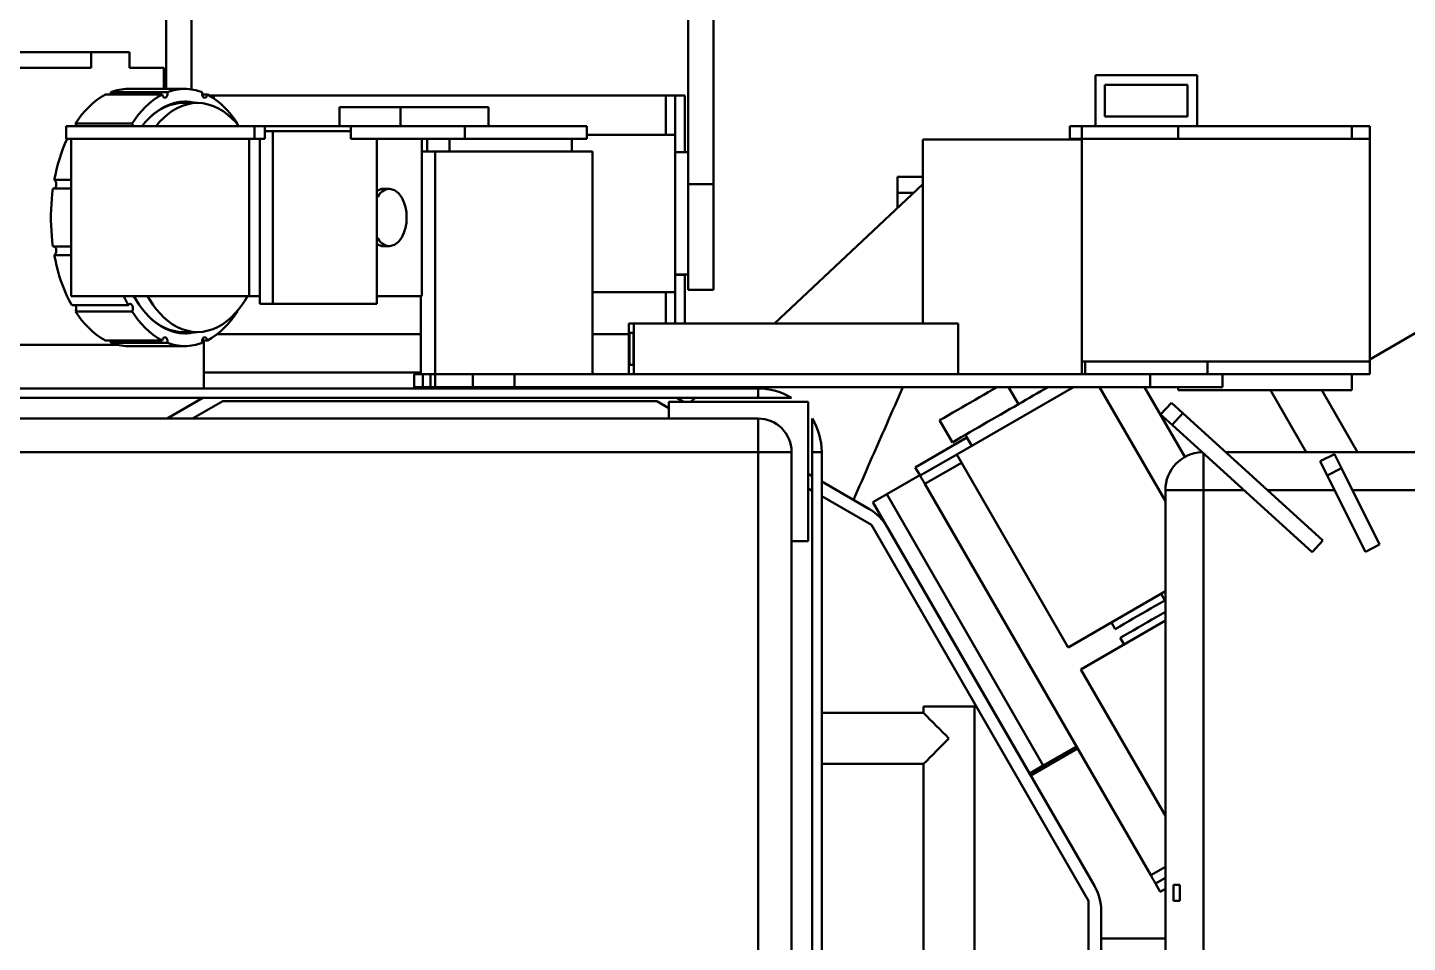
# Model space of a CAD drawing. Header units: millimetres. Extents: x 200 to 4150, y 50 to 2967.
# Drawn here: x 540.7 to 757.5, y 1899 to 2042.7 of the extents above; entities that cross this region are included whole.
import ezdxf

# ---------------------------------------------------------------- set-up
doc = ezdxf.new("R2010")
doc.units = ezdxf.units.MM
doc.header["$LTSCALE"] = 10
doc.layers.add('КОНТУР', color=7, linetype='Continuous', lineweight=50)

msp = doc.modelspace()

# ---------------------------------------------------------------- linework, layer by layer
at = {"layer": 'КОНТУР'}
for p, q in [((562.49, 2033.05), (562.49, 2092.51)), ((566.49, 2032.97), (566.49, 2092.51)), ((644.49, 2018.08), (644.49, 2092.51)), ((648.49, 2018.08), (648.49, 2092.51)), ((550.71, 2038.85), (529.91, 2038.85)), ((550.71, 2036.35), (550.71, 2038.85)), ((550.71, 2038.85), (556.71, 2038.85)), ((556.71, 2036.35), (556.71, 2038.85)), ((534.33, 2036.35), (550.71, 2036.35)), ((556.71, 2036.35), (562.13, 2036.35)), ((562.13, 2033.05), (562.13, 2036.35)), ((708.49, 2027.21), (708.49, 2035.21)), ((724.49, 2035.21), (708.49, 2035.21)), ((722.99, 2033.71), (709.99, 2033.71)), ((709.99, 2033.71), (709.99, 2028.71)), ((722.99, 2033.71), (722.99, 2028.71)), ((724.49, 2027.21), (724.49, 2035.21)), ((561.87, 2032.17), (552.97, 2032.17)), ((562.69, 2032.53), (553.78, 2032.53)), ((565.41, 2033.05), (556.51, 2033.05)), ((568.96, 2032.17), (568.15, 2032.17)), ((569.99, 2032), (640.99, 2032)), ((569.99, 2031.56), (569.99, 2032)), ((640.99, 2025.86), (640.99, 2032)), ((642.49, 2032), (643.99, 2032)), ((642.49, 2025.86), (642.49, 2032)), ((643.99, 2023.14), (643.99, 2032)), ((567.41, 2030.85), (565.17, 2030.85)), ((589.71, 2027.21), (589.71, 2030.21)), ((599.31, 2030.21), (589.71, 2030.21)), ((599.31, 2030.21), (613.11, 2030.21)), ((599.31, 2027.21), (599.31, 2030.21)), ((613.11, 2027.21), (613.11, 2030.21)), ((576.35, 2027.21), (546.75, 2027.21)), ((546.75, 2027.21), (546.75, 2025.21)), ((557.15, 2027.62), (548.24, 2027.62)), ((577.97, 2027.21), (576.35, 2027.21)), ((576.35, 2027.21), (576.35, 2025.21)), ((577.97, 2027.21), (589.33, 2027.21)), ((577.97, 2027.21), (577.97, 2025.21)), ((589.71, 2027.21), (589.33, 2027.21)), ((591.49, 2027.21), (589.71, 2027.21)), ((591.49, 2027.21), (609.41, 2027.21)), ((591.49, 2027.21), (591.49, 2025.21)), ((609.41, 2027.21), (609.41, 2025.21)), ((628.61, 2025.21), (628.61, 2027.21)), ((704.49, 2027.21), (704.49, 2025.21)), ((721.49, 2027.21), (706.38, 2027.21)), ((706.38, 2027.21), (706.38, 2025.21)), ((722.99, 2028.71), (709.99, 2028.71)), ((748.79, 2027.21), (721.49, 2027.21)), ((721.49, 2025.21), (721.49, 2027.21)), ((751.6, 2027.21), (748.79, 2027.21)), ((748.79, 2025.21), (748.79, 2027.21)), ((751.6, 2027.21), (751.6, 2025.21)), ((576.35, 2025.21), (546.75, 2025.21)), ((547.55, 2025.21), (547.55, 2000.49)), ((575.55, 2025.21), (547.55, 2025.21)), ((575.55, 2025.21), (575.55, 2000.49)), ((577.97, 2025.21), (576.35, 2025.21)), ((577.23, 1999.3), (577.23, 2025.21)), ((579.23, 2026.4), (577.97, 2026.4)), ((579.23, 2026.4), (591.49, 2026.4)), ((579.23, 1999.3), (579.23, 2026.4)), ((591.49, 2025.21), (609.41, 2025.21)), ((595.61, 1999.3), (595.61, 2025.21)), ((602.68, 2025.21), (602.68, 2000.49)), ((603.49, 2023.21), (603.49, 2025.21)), ((607.01, 2023.21), (607.01, 2025.21)), ((626.21, 2023.21), (626.21, 2025.21)), ((628.61, 2025.86), (642.49, 2025.86)), ((642.49, 2025.86), (642.49, 2001.14)), ((681.38, 1996.21), (681.38, 2025.11)), ((706.38, 2025.11), (681.38, 2025.11)), ((721.49, 2025.21), (706.38, 2025.21)), ((706.38, 2025.21), (706.38, 1990.21)), ((706.38, 2025.21), (721.49, 2025.21)), ((748.79, 2025.21), (721.49, 2025.21)), ((751.6, 2025.21), (748.79, 2025.21)), ((748.79, 2025.21), (751.6, 2025.21)), ((751.6, 2025.21), (751.6, 1990.21)), ((604.77, 2023.21), (602.68, 2023.21)), ((604.77, 2023.21), (629.46, 2023.21)), ((604.77, 1988.21), (604.77, 2023.21)), ((629.46, 1988.21), (629.46, 2023.21)), ((643.99, 2023.14), (642.49, 2023.14)), ((642.49, 2023.1), (644.49, 2023.1)), ((547.55, 2018.75), (544.91, 2018.75)), ((677.38, 2016.71), (677.38, 2019.26)), ((677.38, 2019.26), (681.38, 2019.26)), ((547.55, 2017.4), (544.7, 2017.4)), ((597.57, 2017.35), (596.61, 2017.35)), ((644.49, 2018.08), (648.49, 2018.08)), ((658.07, 1996.21), (681.38, 2018.07)), ((677.38, 2016.71), (679.93, 2016.71)), ((677.38, 2014.32), (677.38, 2016.71)), ((547.55, 2008.3), (544.7, 2008.3)), ((597.57, 2008.35), (596.61, 2008.35)), ((783.03, 2008.71), (751.6, 1990.56)), ((547.55, 2006.95), (544.91, 2006.95)), ((642.49, 2003.9), (644.49, 2003.9)), ((643.99, 2003.86), (642.49, 2003.86)), ((643.99, 1996.21), (643.99, 2003.86)), ((648.49, 2001.5), (644.49, 2001.5)), ((575.55, 2000.49), (547.55, 2000.49)), ((556.55, 1999.07), (547.64, 1999.07)), ((577.23, 2000.49), (575.55, 2000.49)), ((579.23, 1999.3), (577.23, 1999.3)), ((579.23, 1999.3), (595.61, 1999.3)), ((602.68, 2000.49), (595.61, 2000.49)), ((602.52, 1988.21), (602.52, 2000.49)), ((629.46, 2001.14), (642.49, 2001.14)), ((640.99, 1996.21), (640.99, 2001.14)), ((642.49, 1996.21), (642.49, 2001.14)), ((557.15, 1998.08), (548.24, 1998.08)), ((567.41, 1994.85), (565.17, 1994.85)), ((635.19, 1988.21), (635.19, 1996.21)), ((635.99, 1996.21), (635.19, 1996.21)), ((635.92, 1994.71), (635.27, 1994.71)), ((635.92, 1994.71), (635.27, 1994.71)), ((635.27, 1994.71), (635.27, 1989.71)), ((635.92, 1994.71), (635.92, 1989.71)), ((686.93, 1996.21), (635.99, 1996.21)), ((635.99, 1988.21), (635.99, 1996.21)), ((686.93, 1988.21), (686.93, 1996.21)), ((534.33, 1992.85), (554.8, 1992.85)), ((561.87, 1993.53), (552.97, 1993.53)), ((562.69, 1993.17), (553.78, 1993.17)), ((565.41, 1992.65), (556.51, 1992.65)), ((568.96, 1993.53), (568.15, 1993.53)), ((568.38, 1988.5), (568.38, 1993.53)), ((570.48, 1994.5), (602.52, 1994.5)), ((629.46, 1994.5), (635.19, 1994.5)), ((568.38, 1986), (568.38, 1988.5)), ((602.52, 1988.5), (568.38, 1988.5)), ((602.83, 1988.21), (601.47, 1988.21)), ((601.47, 1986.21), (601.47, 1988.21)), ((604.02, 1988.21), (602.83, 1988.21)), ((602.83, 1986.21), (602.83, 1988.21)), ((604.77, 1988.21), (604.02, 1988.21)), ((604.02, 1986.21), (604.02, 1988.21)), ((604.77, 1988.21), (604.02, 1988.21)), ((610.67, 1988.21), (604.77, 1988.21)), ((604.77, 1988.21), (604.77, 1986.21)), ((604.77, 1988.21), (610.67, 1988.21)), ((610.67, 1986.21), (610.67, 1988.21)), ((617.21, 1988.21), (717.09, 1988.21)), ((617.21, 1988.21), (617.21, 1986.21)), ((635.92, 1989.71), (635.27, 1989.71)), ((635.92, 1989.71), (635.27, 1989.71)), ((706.38, 1988.21), (706.38, 1990.21)), ((706.38, 1990.21), (751.6, 1990.21)), ((706.89, 1990.21), (706.89, 1988.21)), ((717.09, 1988.21), (717.09, 1986.21)), ((726.09, 1990.21), (726.09, 1988.21)), ((728.49, 1988.21), (748.79, 1988.21)), ((728.49, 1986.21), (728.49, 1988.21)), ((748.79, 1985.71), (748.79, 1988.21)), ((748.79, 1988.21), (751.6, 1988.21)), ((751.6, 1988.21), (751.6, 1990.21)), ((475.49, 1986), (655.49, 1986)), ((602.83, 1986.21), (601.47, 1986.21)), ((604.02, 1986.21), (602.83, 1986.21)), ((604.77, 1986.21), (604.02, 1986.21)), ((610.67, 1986.21), (604.77, 1986.21)), ((617.21, 1986.21), (717.09, 1986.21)), ((617.6, 1986), (617.6, 1986.21)), ((617.99, 1986), (617.99, 1986.21)), ((647.19, 1986), (647.41, 1986.21)), ((686.7, 1975.61), (705.06, 1986.21)), ((696.41, 1983.52), (694.86, 1986.21)), ((719.49, 1968.27), (709.13, 1986.21)), ((716.22, 1986.21), (722.56, 1975.23)), ((721.49, 1985.71), (721.49, 1986.21)), ((475.49, 1984.5), (655.49, 1984.5)), ((568.25, 1984.5), (562.65, 1981.27)), ((566.65, 1981.27), (571.38, 1984)), ((571.38, 1984), (566.65, 1981.27)), ((571.38, 1984), (639.59, 1984)), ((639.59, 1984), (571.38, 1984)), ((639.59, 1984), (641.49, 1982.91)), ((641.49, 1982.91), (639.59, 1984)), ((641.49, 1981.27), (641.49, 1983.9)), ((641.49, 1983.9), (663.39, 1983.9)), ((643.77, 1983.9), (642.73, 1984.5)), ((644.95, 1983.9), (645.59, 1984.5)), ((663.39, 1962), (663.39, 1983.9)), ((721.49, 1985.71), (748.79, 1985.71)), ((741.62, 1976), (736.01, 1985.71)), ((749.7, 1976), (744.1, 1985.71)), ((749.7, 1976), (744.1, 1985.71)), ((720.43, 1983.74), (718.75, 1981.89)), ((718.75, 1981.89), (720.55, 1980.26)), ((720.43, 1983.74), (722.23, 1982.11)), ((722.23, 1982.11), (720.55, 1980.26)), ((744.23, 1962.11), (722.23, 1982.11)), ((475.49, 1981.27), (655.49, 1981.27)), ((686.02, 1977.52), (684.02, 1980.99)), ((742.55, 1960.26), (720.55, 1980.26)), ((680.2, 1973.59), (688.31, 1978.27)), ((689.09, 1976.99), (688.09, 1978.72)), ((689.06, 1976.97), (688.31, 1978.27)), ((475.49, 1976), (655.49, 1976)), ((655.49, 1796), (655.49, 1976)), ((660.76, 1796), (660.76, 1976)), ((663.99, 1796), (663.99, 1976)), ((665.49, 1796), (665.49, 1976)), ((680.95, 1972.29), (686.7, 1975.61)), ((704.2, 1945.3), (686.7, 1975.61)), ((728.95, 1976), (777.49, 1976)), ((746.05, 1975.67), (743.82, 1974.55)), ((746.05, 1975.67), (747.16, 1973.45)), ((680.2, 1973.59), (680.95, 1972.29)), ((681.7, 1970.99), (687.45, 1974.31)), ((743.82, 1974.55), (744.93, 1972.33)), ((747.16, 1973.45), (744.93, 1972.33)), ((753.16, 1961.45), (747.16, 1973.45)), ((663.99, 1972.23), (663.39, 1972.57)), ((672.92, 1967.07), (665.49, 1971.36)), ((675.7, 1969.39), (680.9, 1972.39)), ((681.7, 1970.99), (717.2, 1909.51)), ((750.93, 1960.33), (744.93, 1972.33)), ((663.39, 1970.26), (663.99, 1969.92)), ((663.99, 1969.92), (663.39, 1970.26)), ((665.49, 1969.05), (673.31, 1964.54)), ((673.31, 1964.54), (665.49, 1969.05)), ((673.54, 1968.14), (675.7, 1969.39)), ((700.31, 1926.76), (675.7, 1969.39)), ((719.49, 1802), (719.49, 1970)), ((725.49, 1802), (725.49, 1970)), ((725.49, 1970), (731.83, 1970)), ((735.55, 1970), (746.09, 1970)), ((748.89, 1970), (777.49, 1970)), ((698.15, 1925.51), (673.54, 1968.14)), ((673.31, 1964.54), (707.41, 1905.46)), ((707.41, 1905.46), (673.31, 1964.54)), ((708.34, 1907.86), (675.84, 1964.14)), ((660.76, 1962), (663.39, 1962)), ((744.23, 1962.11), (742.55, 1960.26)), ((753.16, 1961.45), (750.93, 1960.33)), ((704.2, 1945.3), (719.49, 1954.13)), ((719.41, 1952.69), (718.81, 1953.73)), ((719.49, 1949.51), (706.2, 1941.84)), ((711.61, 1948.19), (711.01, 1949.23)), ((712.41, 1946.81), (713.01, 1945.77)), ((706.2, 1941.84), (719.49, 1918.83)), ((665.49, 1935), (681.49, 1935)), ((681.49, 1935), (681.49, 1936)), ((689.49, 1836), (689.49, 1936)), ((700.31, 1926.76), (705.51, 1929.76)), ((698.34, 1925.17), (705.7, 1929.42)), ((665.49, 1927), (681.49, 1927)), ((681.49, 1845), (681.49, 1927)), ((698.15, 1925.51), (700.31, 1926.76)), ((717.2, 1909.51), (719.49, 1910.83)), ((717.95, 1908.21), (719.49, 1909.09)), ((717.95, 1908.21), (718.7, 1906.91)), ((720.79, 1905.5), (720.79, 1908)), ((720.79, 1908), (721.76, 1908)), ((721.76, 1905.5), (721.76, 1908)), ((718.7, 1906.91), (719.49, 1907.36)), ((707.41, 1905.46), (707.41, 1866.54)), ((707.41, 1866.54), (707.41, 1905.46)), ((709.41, 1868.14), (709.41, 1903.86)), ((720.79, 1905.5), (721.76, 1905.5)), ((709.41, 1899.55), (719.49, 1899.55))]:
    msp.add_line(p, q, dxfattribs=at)
for points in [[(552.97, 2032.17), (552.24, 2031.76), (551.56, 2031.29), (550.91, 2030.77), (550.31, 2030.21), (549.74, 2029.6), (549.2, 2028.97), (548.7, 2028.31), (548.24, 2027.62)], [(553.79, 2032.36), (553.79, 2032.34), (553.79, 2032.31), (553.79, 2032.29), (553.79, 2032.26), (553.78, 2032.24), (553.78, 2032.22), (553.78, 2032.19), (553.77, 2032.17)], [(556.51, 2033.05), (556.16, 2033.04), (555.81, 2033.02), (555.46, 2032.97), (555.12, 2032.92), (554.78, 2032.84), (554.44, 2032.75), (554.11, 2032.65), (553.78, 2032.53)], [(553.78, 2032.53), (553.78, 2032.51), (553.78, 2032.49), (553.78, 2032.47), (553.79, 2032.45), (553.79, 2032.43), (553.79, 2032.4), (553.79, 2032.38), (553.79, 2032.36)], [(561.87, 2032.17), (561.15, 2031.76), (560.47, 2031.29), (559.82, 2030.77), (559.21, 2030.21), (558.64, 2029.6), (558.11, 2028.97), (557.61, 2028.31), (557.15, 2027.62)], [(562.28, 2031.66), (562.19, 2031.68), (562.11, 2031.72), (562.05, 2031.77), (562, 2031.84), (561.95, 2031.92), (561.92, 2032), (561.89, 2032.08), (561.87, 2032.17)], [(562.7, 2032.36), (562.69, 2032.25), (562.68, 2032.14), (562.65, 2032.03), (562.61, 2031.93), (562.55, 2031.83), (562.48, 2031.75), (562.39, 2031.69), (562.28, 2031.66)], [(565.41, 2033.05), (565.07, 2033.04), (564.72, 2033.02), (564.37, 2032.97), (564.03, 2032.92), (563.68, 2032.84), (563.35, 2032.75), (563.01, 2032.65), (562.69, 2032.53)], [(562.69, 2032.53), (562.69, 2032.51), (562.69, 2032.49), (562.69, 2032.47), (562.69, 2032.45), (562.7, 2032.43), (562.7, 2032.4), (562.7, 2032.38), (562.7, 2032.36)], [(568.14, 2032.53), (567.82, 2032.65), (567.48, 2032.75), (567.14, 2032.84), (566.8, 2032.92), (566.46, 2032.97), (566.11, 2033.02), (565.76, 2033.04), (565.41, 2033.05)], [(568.55, 2031.66), (568.42, 2031.69), (568.32, 2031.78), (568.24, 2031.89), (568.19, 2032.01), (568.15, 2032.13), (568.14, 2032.27), (568.13, 2032.4), (568.14, 2032.53)], [(568.96, 2032.17), (568.94, 2032.08), (568.91, 2032), (568.88, 2031.92), (568.83, 2031.84), (568.78, 2031.77), (568.71, 2031.72), (568.64, 2031.68), (568.55, 2031.66)], [(573.68, 2027.62), (573.22, 2028.31), (572.72, 2028.97), (572.18, 2029.6), (571.61, 2030.21), (571.01, 2030.77), (570.36, 2031.29), (569.68, 2031.76), (568.96, 2032.17)], [(569.27, 2032), (569.36, 2032), (569.45, 2032), (569.54, 2032), (569.63, 2032), (569.72, 2032), (569.81, 2032), (569.9, 2032), (569.99, 2032)], [(640.99, 2032), (641.18, 2032), (641.36, 2032), (641.55, 2032), (641.74, 2032), (641.93, 2032), (642.11, 2032), (642.3, 2032), (642.49, 2032)], [(565.41, 2031.05), (564.62, 2031), (563.83, 2030.86), (563.06, 2030.62), (562.33, 2030.31), (561.63, 2029.92), (560.96, 2029.47), (560.34, 2028.97), (559.76, 2028.42), (559.21, 2027.83), (558.71, 2027.21)], [(559.86, 2028.52), (560.42, 2029.01), (561.01, 2029.46), (561.64, 2029.86), (562.3, 2030.2), (562.99, 2030.48), (563.7, 2030.68), (564.43, 2030.81), (565.17, 2030.85)], [(567.41, 2030.85), (566.56, 2030.79), (565.72, 2030.63), (564.9, 2030.36), (564.13, 2030), (563.39, 2029.55), (562.7, 2029.04), (562.06, 2028.48), (561.46, 2027.86), (560.9, 2027.21)], [(565.21, 2031.05), (565.39, 2031.04), (565.57, 2031.03), (565.75, 2031.01), (565.93, 2030.99), (566.1, 2030.96), (566.28, 2030.93), (566.45, 2030.89), (566.63, 2030.85)], [(567.03, 2030.85), (566.83, 2030.9), (566.63, 2030.94), (566.43, 2030.97), (566.23, 2031), (566.03, 2031.02), (565.82, 2031.04), (565.62, 2031.05), (565.41, 2031.05)], [(573.93, 2027.21), (573.37, 2027.86), (572.77, 2028.48), (572.13, 2029.04), (571.44, 2029.55), (570.7, 2030), (569.93, 2030.36), (569.11, 2030.63), (568.27, 2030.79), (567.41, 2030.85)], [(548.24, 2027.62), (548.26, 2027.57), (548.28, 2027.52), (548.3, 2027.47), (548.32, 2027.42), (548.33, 2027.37), (548.34, 2027.32), (548.35, 2027.26), (548.35, 2027.21)], [(557.15, 2027.62), (557.17, 2027.57), (557.19, 2027.52), (557.21, 2027.47), (557.23, 2027.42), (557.24, 2027.37), (557.25, 2027.32), (557.26, 2027.26), (557.26, 2027.21)], [(573.65, 2027.55), (573.65, 2027.56), (573.66, 2027.57), (573.66, 2027.58), (573.66, 2027.59), (573.67, 2027.59), (573.67, 2027.6), (573.68, 2027.61), (573.68, 2027.62)], [(609.41, 2027.21), (610.25, 2027.21), (611.08, 2027.21), (611.92, 2027.21), (612.75, 2027.21), (613.59, 2027.21), (614.42, 2027.21), (615.26, 2027.21), (616.09, 2027.21), (616.93, 2027.21), (617.76, 2027.21), (618.6, 2027.21), (619.43, 2027.21), (620.27, 2027.21), (621.1, 2027.21), (621.94, 2027.21), (622.77, 2027.21), (623.61, 2027.21), (624.44, 2027.21), (625.28, 2027.21), (626.11, 2027.21), (626.94, 2027.21), (627.78, 2027.21), (628.61, 2027.21)], [(704.49, 2027.21), (704.73, 2027.21), (704.96, 2027.21), (705.2, 2027.21), (705.43, 2027.21), (705.67, 2027.21), (705.91, 2027.21), (706.14, 2027.21), (706.38, 2027.21)], [(546.92, 2025.21), (546.58, 2024.43), (546.26, 2023.65), (545.98, 2022.85), (545.71, 2022.04), (545.48, 2021.23), (545.27, 2020.41), (545.08, 2019.58), (544.91, 2018.75)], [(609.41, 2025.21), (610.25, 2025.21), (611.08, 2025.21), (611.92, 2025.21), (612.75, 2025.21), (613.59, 2025.21), (614.42, 2025.21), (615.26, 2025.21), (616.09, 2025.21), (616.93, 2025.21), (617.76, 2025.21), (618.6, 2025.21), (619.43, 2025.21), (620.27, 2025.21), (621.1, 2025.21), (621.94, 2025.21), (622.77, 2025.21), (623.61, 2025.21), (624.44, 2025.21), (625.28, 2025.21), (626.11, 2025.21), (626.94, 2025.21), (627.78, 2025.21), (628.61, 2025.21)], [(704.49, 2025.21), (704.73, 2025.21), (704.96, 2025.21), (705.2, 2025.21), (705.43, 2025.21), (705.67, 2025.21), (705.91, 2025.21), (706.14, 2025.21), (706.38, 2025.21)], [(643.99, 2023.14), (643.99, 2023.14), (643.99, 2023.13), (643.99, 2023.13), (643.99, 2023.12), (643.99, 2023.12), (643.99, 2023.11), (643.99, 2023.11), (643.99, 2023.1)], [(544.91, 2018.75), (544.99, 2018.7), (545.06, 2018.63), (545.11, 2018.54), (545.15, 2018.46), (545.18, 2018.37), (545.2, 2018.27), (545.21, 2018.17), (545.22, 2018.08)], [(544.7, 2017.4), (544.59, 2016.58), (544.51, 2015.75), (544.45, 2014.92), (544.41, 2014.09), (544.39, 2013.26), (544.39, 2012.44), (544.41, 2011.61), (544.45, 2010.78), (544.51, 2009.95), (544.59, 2009.12), (544.7, 2008.3)], [(545.22, 2018.08), (545.21, 2017.98), (545.2, 2017.88), (545.18, 2017.79), (545.15, 2017.69), (545.11, 2017.6), (545.05, 2017.52), (544.98, 2017.45), (544.9, 2017.4)], [(595.61, 2017.03), (595.73, 2017.1), (595.84, 2017.16), (595.97, 2017.22), (596.09, 2017.26), (596.22, 2017.3), (596.35, 2017.33), (596.48, 2017.34), (596.61, 2017.35)], [(595.61, 2015.94), (595.78, 2016.21), (595.97, 2016.47), (596.18, 2016.7), (596.41, 2016.91), (596.67, 2017.09), (596.96, 2017.23), (597.26, 2017.32), (597.57, 2017.35)], [(597.57, 2017.35), (598.36, 2017.15), (599.01, 2016.66), (599.5, 2016), (599.85, 2015.26), (600.09, 2014.48), (600.23, 2013.67), (600.27, 2012.85), (600.23, 2012.03), (600.09, 2011.22), (599.85, 2010.44), (599.5, 2009.7), (599.01, 2009.04), (598.36, 2008.55), (597.57, 2008.35)], [(644.49, 2001.5), (644.49, 2002.33), (644.49, 2003.16), (644.49, 2003.99), (644.49, 2004.82), (644.49, 2005.64), (644.49, 2006.47), (644.49, 2007.3), (644.49, 2008.13), (644.49, 2008.96), (644.49, 2009.79), (644.49, 2010.62), (644.49, 2011.45), (644.49, 2012.28), (644.49, 2013.11), (644.49, 2013.93), (644.49, 2014.76), (644.49, 2015.59), (644.49, 2016.42), (644.49, 2017.25), (644.49, 2018.08)], [(648.49, 2001.5), (648.49, 2002.33), (648.49, 2003.16), (648.49, 2003.99), (648.49, 2004.82), (648.49, 2005.64), (648.49, 2006.47), (648.49, 2007.3), (648.49, 2008.13), (648.49, 2008.96), (648.49, 2009.79), (648.49, 2010.62), (648.49, 2011.45), (648.49, 2012.28), (648.49, 2013.11), (648.49, 2013.93), (648.49, 2014.76), (648.49, 2015.59), (648.49, 2016.42), (648.49, 2017.25), (648.49, 2018.08)], [(544.9, 2008.3), (544.98, 2008.25), (545.05, 2008.18), (545.11, 2008.1), (545.15, 2008.01), (545.18, 2007.91), (545.2, 2007.82), (545.21, 2007.72), (545.22, 2007.62)], [(597.57, 2008.35), (597.26, 2008.38), (596.96, 2008.47), (596.67, 2008.61), (596.41, 2008.79), (596.18, 2009), (595.97, 2009.23), (595.78, 2009.49), (595.61, 2009.76)], [(596.61, 2008.35), (596.48, 2008.36), (596.35, 2008.37), (596.22, 2008.4), (596.09, 2008.44), (595.97, 2008.48), (595.84, 2008.54), (595.73, 2008.6), (595.61, 2008.67)], [(545.22, 2007.62), (545.21, 2007.53), (545.2, 2007.43), (545.18, 2007.33), (545.15, 2007.24), (545.11, 2007.16), (545.06, 2007.07), (544.99, 2007), (544.91, 2006.95)], [(544.91, 2006.95), (545.08, 2006.13), (545.26, 2005.31), (545.47, 2004.5), (545.7, 2003.69), (545.96, 2002.9), (546.24, 2002.11), (546.55, 2001.33), (546.89, 2000.56), (547.25, 1999.81), (547.64, 1999.07)], [(643.99, 2003.9), (643.99, 2003.89), (643.99, 2003.89), (643.99, 2003.88), (643.99, 2003.88), (643.99, 2003.87), (643.99, 2003.87), (643.99, 2003.86), (643.99, 2003.86)], [(548.23, 1999.07), (548.26, 1999.01), (548.29, 1998.95), (548.31, 1998.89), (548.33, 1998.83), (548.34, 1998.76), (548.35, 1998.7), (548.35, 1998.63), (548.36, 1998.57)], [(555.83, 2000.49), (555.91, 2000.31), (556, 2000.13), (556.09, 1999.95), (556.18, 1999.77), (556.27, 1999.6), (556.36, 1999.42), (556.46, 1999.24), (556.55, 1999.07)], [(556.55, 1999.07), (556.58, 1999.11), (556.61, 1999.14), (556.64, 1999.18), (556.67, 1999.21), (556.71, 1999.23), (556.75, 1999.25), (556.8, 1999.26), (556.84, 1999.27)], [(556.84, 1999.27), (556.95, 1999.24), (557.05, 1999.18), (557.12, 1999.1), (557.17, 1999), (557.21, 1998.9), (557.24, 1998.79), (557.26, 1998.68), (557.26, 1998.57)], [(557.4, 2000.49), (557.8, 1999.8), (558.24, 1999.13), (558.71, 1998.48), (559.22, 1997.86), (559.76, 1997.28), (560.35, 1996.73), (560.97, 1996.23), (561.63, 1995.78), (562.33, 1995.39), (563.06, 1995.08), (563.83, 1994.84), (564.62, 1994.7), (565.41, 1994.65)], [(559.56, 2000.49), (560, 1999.77), (560.47, 1999.07), (560.98, 1998.39), (561.53, 1997.75), (562.13, 1997.16), (562.76, 1996.6), (563.45, 1996.11), (564.17, 1995.68), (564.94, 1995.33), (565.74, 1995.07), (566.57, 1994.9), (567.41, 1994.85)], [(567.41, 1994.85), (568.26, 1994.9), (569.08, 1995.07), (569.89, 1995.33), (570.65, 1995.68), (571.38, 1996.11), (572.06, 1996.6), (572.7, 1997.16), (573.3, 1997.75), (573.85, 1998.39), (574.36, 1999.07), (574.83, 1999.77), (575.27, 2000.49)], [(548.36, 1998.57), (548.35, 1998.5), (548.35, 1998.44), (548.34, 1998.38), (548.33, 1998.32), (548.31, 1998.25), (548.29, 1998.19), (548.27, 1998.14), (548.24, 1998.08)], [(548.24, 1998.08), (548.7, 1997.39), (549.2, 1996.73), (549.74, 1996.1), (550.31, 1995.49), (550.91, 1994.93), (551.56, 1994.41), (552.24, 1993.94), (552.97, 1993.53)], [(557.26, 1998.57), (557.26, 1998.5), (557.26, 1998.44), (557.25, 1998.38), (557.24, 1998.32), (557.22, 1998.25), (557.2, 1998.19), (557.18, 1998.14), (557.15, 1998.08)], [(557.15, 1998.08), (557.61, 1997.39), (558.11, 1996.73), (558.64, 1996.1), (559.21, 1995.49), (559.82, 1994.93), (560.47, 1994.41), (561.15, 1993.94), (561.87, 1993.53)], [(565.17, 1994.85), (564.43, 1994.89), (563.7, 1995.02), (562.99, 1995.22), (562.3, 1995.5), (561.64, 1995.84), (561.01, 1996.24), (560.42, 1996.69), (559.86, 1997.18)], [(568.96, 1993.53), (569.68, 1993.94), (570.36, 1994.41), (571.01, 1994.93), (571.61, 1995.49), (572.18, 1996.1), (572.72, 1996.73), (573.22, 1997.39), (573.68, 1998.08)], [(573.68, 1998.08), (573.68, 1998.09), (573.67, 1998.1), (573.67, 1998.11), (573.66, 1998.11), (573.66, 1998.12), (573.66, 1998.13), (573.65, 1998.14), (573.65, 1998.15)], [(566.63, 1994.85), (566.45, 1994.81), (566.28, 1994.77), (566.1, 1994.74), (565.93, 1994.71), (565.75, 1994.69), (565.57, 1994.67), (565.39, 1994.66), (565.21, 1994.65)], [(565.41, 1994.65), (565.62, 1994.65), (565.82, 1994.66), (566.03, 1994.68), (566.23, 1994.7), (566.43, 1994.73), (566.63, 1994.76), (566.83, 1994.8), (567.03, 1994.85)], [(553.77, 1993.53), (553.78, 1993.51), (553.78, 1993.48), (553.78, 1993.46), (553.79, 1993.44), (553.79, 1993.41), (553.79, 1993.39), (553.79, 1993.36), (553.79, 1993.34)], [(553.79, 1993.34), (553.79, 1993.32), (553.79, 1993.3), (553.79, 1993.27), (553.79, 1993.25), (553.78, 1993.23), (553.78, 1993.21), (553.78, 1993.19), (553.78, 1993.17)], [(553.78, 1993.17), (554.11, 1993.05), (554.44, 1992.95), (554.78, 1992.86), (555.12, 1992.78), (555.46, 1992.73), (555.81, 1992.68), (556.16, 1992.66), (556.51, 1992.65)], [(561.87, 1993.53), (561.89, 1993.62), (561.92, 1993.7), (561.95, 1993.78), (562, 1993.86), (562.05, 1993.93), (562.11, 1993.98), (562.19, 1994.02), (562.28, 1994.04)], [(562.28, 1994.04), (562.39, 1994.01), (562.48, 1993.95), (562.55, 1993.87), (562.61, 1993.77), (562.65, 1993.67), (562.68, 1993.56), (562.69, 1993.45), (562.7, 1993.34)], [(562.7, 1993.34), (562.7, 1993.32), (562.7, 1993.3), (562.7, 1993.27), (562.69, 1993.25), (562.69, 1993.23), (562.69, 1993.21), (562.69, 1993.19), (562.69, 1993.17)], [(562.69, 1993.17), (563.01, 1993.05), (563.35, 1992.95), (563.68, 1992.86), (564.03, 1992.78), (564.37, 1992.73), (564.72, 1992.68), (565.07, 1992.66), (565.41, 1992.65)], [(565.41, 1992.65), (565.76, 1992.66), (566.11, 1992.68), (566.46, 1992.73), (566.8, 1992.78), (567.14, 1992.86), (567.48, 1992.95), (567.82, 1993.05), (568.14, 1993.17)], [(568.14, 1993.17), (568.13, 1993.3), (568.14, 1993.43), (568.15, 1993.57), (568.19, 1993.69), (568.24, 1993.81), (568.32, 1993.92), (568.42, 1994.01), (568.55, 1994.04)], [(568.55, 1994.04), (568.64, 1994.02), (568.71, 1993.98), (568.78, 1993.93), (568.83, 1993.86), (568.88, 1993.78), (568.91, 1993.7), (568.94, 1993.62), (568.96, 1993.53)], [(610.67, 1988.21), (611.48, 1988.21), (612.3, 1988.21), (613.12, 1988.21), (613.94, 1988.21), (614.76, 1988.21), (615.58, 1988.21), (616.4, 1988.21), (617.21, 1988.21)], [(717.09, 1988.21), (717.9, 1988.21), (718.72, 1988.21), (719.53, 1988.21), (720.35, 1988.21), (721.16, 1988.21), (721.97, 1988.21), (722.79, 1988.21), (723.6, 1988.21), (724.42, 1988.21), (725.23, 1988.21), (726.05, 1988.21), (726.86, 1988.21), (727.68, 1988.21), (728.49, 1988.21)], [(610.67, 1986.21), (611.48, 1986.21), (612.3, 1986.21), (613.12, 1986.21), (613.94, 1986.21), (614.76, 1986.21), (615.58, 1986.21), (616.4, 1986.21), (617.21, 1986.21)], [(655.49, 1986), (655.49, 1985.81), (655.49, 1985.62), (655.49, 1985.44), (655.49, 1985.25), (655.49, 1985.06), (655.49, 1984.88), (655.49, 1984.69), (655.49, 1984.5)], [(670.48, 1968.48), (670.8, 1969.22), (671.13, 1969.96), (671.45, 1970.69), (671.78, 1971.43), (672.1, 1972.17), (672.42, 1972.91), (672.75, 1973.65), (673.07, 1974.39), (673.39, 1975.13), (673.72, 1975.87), (674.04, 1976.61), (674.37, 1977.34), (674.69, 1978.08), (675.01, 1978.82), (675.34, 1979.56), (675.66, 1980.3), (675.99, 1981.04), (676.31, 1981.78), (676.63, 1982.52), (676.96, 1983.25), (677.28, 1983.99), (677.6, 1984.73), (677.93, 1985.47), (678.25, 1986.21)], [(684.02, 1980.99), (684.71, 1981.39), (685.41, 1981.79), (686.1, 1982.19), (686.8, 1982.6), (687.49, 1983), (688.19, 1983.4), (688.88, 1983.8), (689.58, 1984.2), (690.28, 1984.6), (690.97, 1985.01), (691.67, 1985.41), (692.36, 1985.81), (693.06, 1986.21)], [(696.41, 1983.52), (696.99, 1983.86), (697.57, 1984.2), (698.15, 1984.53), (698.73, 1984.87), (699.31, 1985.2), (699.9, 1985.54), (700.48, 1985.87), (701.06, 1986.21)], [(717.09, 1986.21), (717.9, 1986.21), (718.72, 1986.21), (719.53, 1986.21), (720.35, 1986.21), (721.16, 1986.21), (721.97, 1986.21), (722.79, 1986.21), (723.6, 1986.21), (724.42, 1986.21), (725.23, 1986.21), (726.05, 1986.21), (726.86, 1986.21), (727.68, 1986.21), (728.49, 1986.21)], [(660.76, 1984.5), (660.1, 1984.5), (659.44, 1984.5), (658.78, 1984.5), (658.12, 1984.5), (657.47, 1984.5), (656.81, 1984.5), (656.15, 1984.5), (655.49, 1984.5)], [(686.02, 1977.52), (686.71, 1977.92), (687.4, 1978.32), (688.09, 1978.72), (688.79, 1979.12), (689.48, 1979.52), (690.17, 1979.92), (690.87, 1980.32), (691.56, 1980.72), (692.25, 1981.12), (692.94, 1981.52), (693.64, 1981.92), (694.33, 1982.32), (695.02, 1982.72), (695.72, 1983.12), (696.41, 1983.52)], [(655.49, 1981.27), (655.49, 1980.61), (655.49, 1979.95), (655.49, 1979.29), (655.49, 1978.63), (655.49, 1977.98), (655.49, 1977.32), (655.49, 1976.66), (655.49, 1976)], [(663.99, 1981.27), (663.99, 1980.61), (663.99, 1979.95), (663.99, 1979.29), (663.99, 1978.63), (663.99, 1977.98), (663.99, 1977.32), (663.99, 1976.66), (663.99, 1976)], [(663.99, 1976), (663.99, 1976.66), (663.99, 1977.32), (663.99, 1977.98), (663.99, 1978.63), (663.99, 1979.29), (663.99, 1979.95), (663.99, 1980.61), (663.99, 1981.27)], [(688.34, 1978.29), (688.34, 1978.29), (688.33, 1978.29), (688.33, 1978.28), (688.32, 1978.28), (688.32, 1978.28), (688.32, 1978.28), (688.31, 1978.27), (688.31, 1978.27)], [(660.76, 1976), (660.1, 1976), (659.44, 1976), (658.78, 1976), (658.12, 1976), (657.47, 1976), (656.81, 1976), (656.15, 1976), (655.49, 1976)], [(665.49, 1976), (665.3, 1976), (665.11, 1976), (664.93, 1976), (664.74, 1976), (664.55, 1976), (664.36, 1976), (664.18, 1976), (663.99, 1976)], [(725.49, 1975.77), (725.49, 1975.04), (725.49, 1974.32), (725.49, 1973.6), (725.49, 1972.88), (725.49, 1972.16), (725.49, 1971.44), (725.49, 1970.72), (725.49, 1970)], [(680.95, 1972.29), (681.05, 1972.13), (681.14, 1971.97), (681.23, 1971.81), (681.33, 1971.64), (681.42, 1971.48), (681.52, 1971.32), (681.61, 1971.16), (681.7, 1970.99)], [(719.49, 1970), (720.24, 1970), (720.99, 1970), (721.74, 1970), (722.49, 1970), (723.24, 1970), (723.99, 1970), (724.74, 1970), (725.49, 1970)], [(711.61, 1948.19), (712.32, 1948.6), (713.03, 1949.01), (713.74, 1949.42), (714.45, 1949.83), (715.15, 1950.24), (715.86, 1950.65), (716.57, 1951.06), (717.28, 1951.47), (717.99, 1951.87), (718.7, 1952.28), (719.41, 1952.69)], [(719.49, 1950.89), (718.78, 1950.49), (718.07, 1950.08), (717.37, 1949.67), (716.66, 1949.26), (715.95, 1948.85), (715.24, 1948.44), (714.53, 1948.03), (713.83, 1947.62), (713.12, 1947.22), (712.41, 1946.81)], [(681.49, 1936), (681.99, 1936), (682.49, 1936), (682.99, 1936), (683.49, 1936), (683.99, 1936), (684.49, 1936), (684.99, 1936), (685.49, 1936)], [(681.49, 1935), (681.99, 1934.5), (682.49, 1934), (682.99, 1933.5), (683.49, 1933), (683.99, 1932.5), (684.49, 1932), (684.99, 1931.5), (685.49, 1931)], [(685.49, 1936), (685.99, 1936), (686.49, 1936), (686.99, 1936), (687.49, 1936), (687.99, 1936), (688.49, 1936), (688.99, 1936), (689.49, 1936)], [(685.49, 1931), (684.99, 1930.5), (684.49, 1930), (683.99, 1929.5), (683.49, 1929), (682.99, 1928.5), (682.49, 1928), (681.99, 1927.5), (681.49, 1927)], [(717.2, 1909.51), (717.3, 1909.34), (717.39, 1909.18), (717.48, 1909.02), (717.58, 1908.86), (717.67, 1908.69), (717.77, 1908.53), (717.86, 1908.37), (717.95, 1908.21)]]:
    msp.add_lwpolyline(points, dxfattribs=at)
for centre, radius, start, end in [((655.49, 1976), 10, 58.2117, 90), ((655.49, 1976), 10, 58.2117, 90), ((655.49, 1976), 5.27, 0, 90), ((655.49, 1976), 10, 0, 31.7883), ((725.49, 1970), 6, 92.4111, 180), ((725.49, 1970), 6, 92.4111, 180), ((668.92, 1960.14), 8, 30, 60), ((701.41, 1903.86), 8, 0, 30)]:
    msp.add_arc(centre, radius, start, end, dxfattribs=at)

doc.saveas('drawing.dxf')
